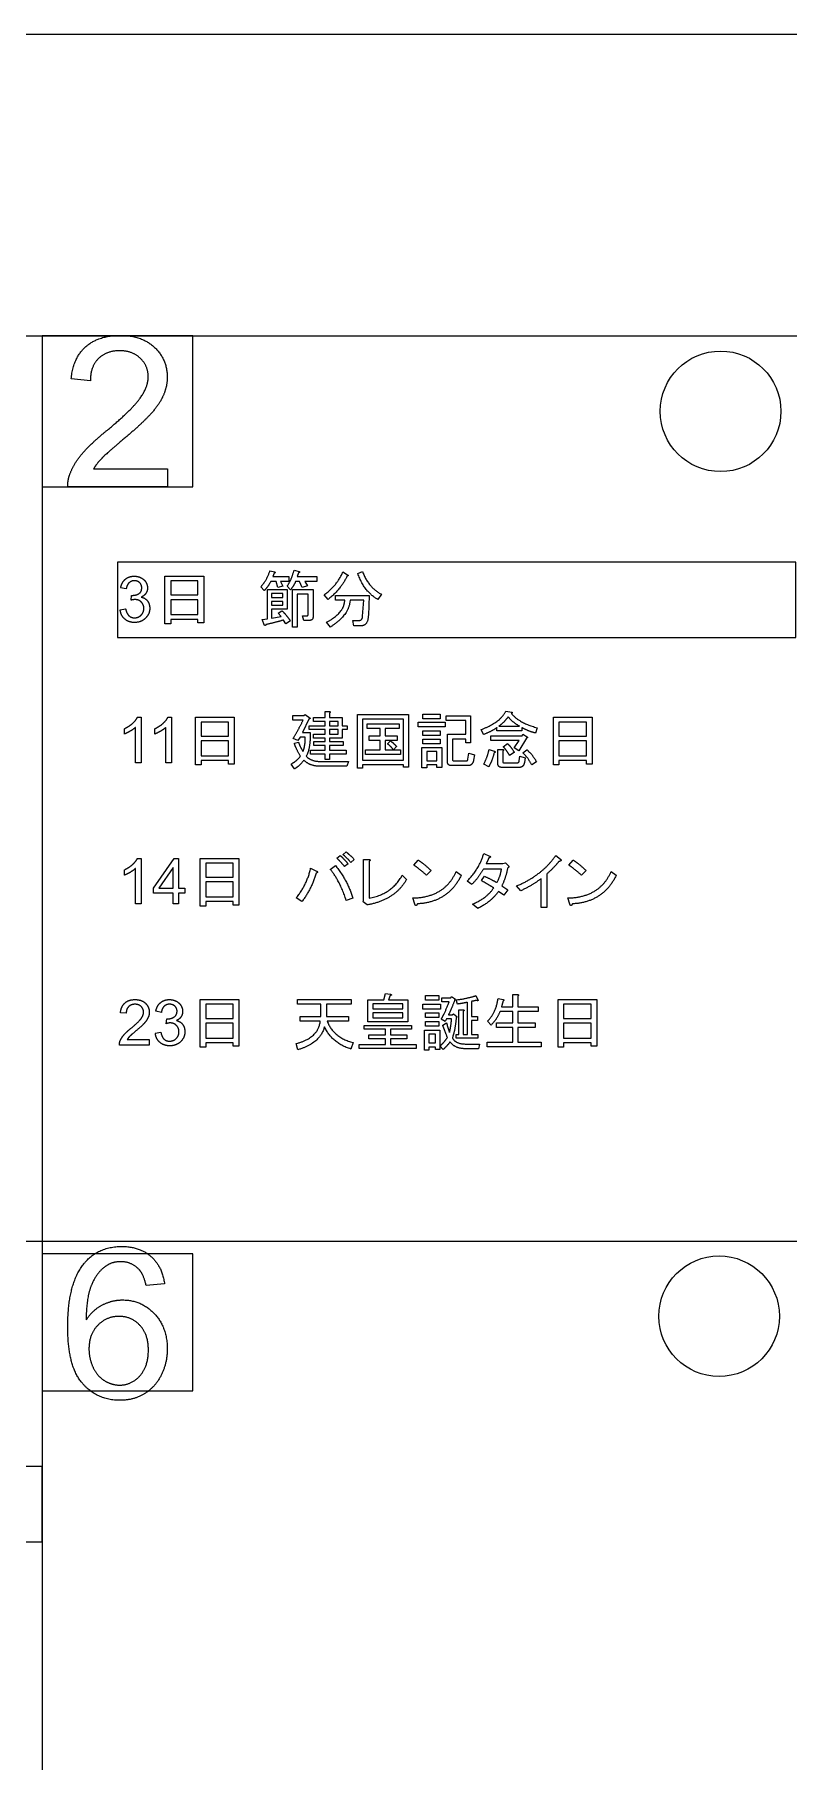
# Model space of a CAD drawing. Header units: millimetres. Extents: x -150 to 160, y -25 to 200.
# Drawn here: x -80.5 to -30.5, y 85.4 to 200 of the extents above; entities that cross this region are included whole.
import ezdxf

# ---------------------------------------------------------------- set-up
doc = ezdxf.new("R2010")
doc.units = ezdxf.units.MM
doc.layers.get('0').update_dxf_attribs({"linetype": 'CONTINUOUS'})

msp = doc.modelspace()

# ---------------------------------------------------------------- linework, layer by layer
for p, q in [((-80, 180), (-80, 0)), ((-76.8, 177.02), (-78.07, 177.15)), ((-76.59, 171.18), (-71.69, 171.18)), ((-71.69, 171.18), (-71.69, 170)), ((-71.69, 170), (-78.3, 170)), ((-71.85, 160.9), (-71.85, 164.06)), ((-71.85, 164.06), (-69.28, 164.06)), ((-69.28, 164.06), (-69.28, 160.97)), ((-64.89, 164.42), (-64.57, 164.34)), ((-64.61, 164.26), (-64.7, 164.03)), ((-64.7, 164.03), (-63.63, 164.03)), ((-63.63, 164.03), (-63.63, 163.72)), ((-63.29, 164.47), (-62.94, 164.37)), ((-62.99, 164.29), (-63.08, 164.03)), ((-63.08, 164.03), (-61.78, 164.03)), ((-61.78, 164.03), (-61.78, 163.72)), ((-60.05, 164.35), (-59.74, 164.16)), ((-59.06, 164.24), (-58.75, 164.37)), ((-74.42, 163.22), (-74.79, 163.28)), ((-74.1, 162.47), (-74.06, 162.79)), ((-69.66, 163.75), (-71.47, 163.75)), ((-71.47, 163.75), (-71.47, 162.82)), ((-71.47, 162.82), (-69.66, 162.82)), ((-69.66, 162.82), (-69.66, 163.75)), ((-65.27, 163.11), (-65.5, 163.36)), ((-65.06, 161.23), (-65.06, 163.18)), ((-65.06, 163.18), (-63.75, 163.18)), ((-64.48, 163.72), (-64.83, 163.72)), ((-64.03, 162.91), (-64.78, 162.91)), ((-64.78, 162.91), (-64.78, 162.65)), ((-64.37, 163.31), (-64.48, 163.72)), ((-64.03, 163.39), (-64.37, 163.31)), ((-63.63, 163.72), (-64.19, 163.72)), ((-64.19, 163.72), (-64.03, 163.39)), ((-64.03, 162.65), (-64.03, 162.91)), ((-63.52, 163.16), (-63.75, 163.4)), ((-63.75, 163.18), (-63.75, 161.87)), ((-63.4, 160.69), (-63.4, 163.18)), ((-63.4, 163.18), (-62.03, 163.18)), ((-62.93, 163.72), (-63.19, 163.72)), ((-62.36, 162.86), (-63.08, 162.86)), ((-63.08, 162.86), (-63.08, 160.69)), ((-62.75, 163.32), (-62.93, 163.72)), ((-62.39, 163.42), (-62.75, 163.32)), ((-61.78, 163.72), (-62.58, 163.72)), ((-62.58, 163.72), (-62.39, 163.42)), ((-62.36, 161.51), (-62.36, 162.86)), ((-62.03, 163.18), (-62.03, 161.36)), ((-61.03, 162.52), (-61.29, 162.83)), ((-60.54, 162.47), (-60.54, 162.78)), ((-60.54, 162.78), (-58.3, 162.78)), ((-58.3, 162.78), (-58.36, 161.46)), ((-57.49, 162.86), (-57.74, 162.52)), ((-74.82, 161.84), (-74.46, 161.89)), ((-69.66, 162.5), (-71.47, 162.5)), ((-71.47, 162.5), (-71.47, 161.51)), ((-69.66, 161.51), (-69.66, 162.5)), ((-64.78, 162.65), (-64.03, 162.65)), ((-64.03, 162.39), (-64.78, 162.39)), ((-64.78, 162.39), (-64.78, 162.13)), ((-64.78, 162.13), (-64.03, 162.13)), ((-63.75, 161.87), (-64.78, 161.87)), ((-64.78, 161.87), (-64.78, 161.28)), ((-64.34, 161.6), (-64.09, 161.77)), ((-64.14, 161.39), (-64.34, 161.6)), ((-64.03, 162.13), (-64.03, 162.39)), ((-59.92, 162.47), (-60.54, 162.47)), ((-59.95, 162.27), (-59.92, 162.47)), ((-59.57, 162.47), (-59.59, 162.34)), ((-58.67, 162.47), (-59.57, 162.47)), ((-58.74, 161.41), (-58.67, 162.47)), ((-71.47, 160.9), (-71.85, 160.9)), ((-71.47, 161.51), (-69.66, 161.51)), ((-69.66, 161.19), (-71.47, 161.19)), ((-71.47, 161.19), (-71.47, 160.9)), ((-69.66, 160.97), (-69.66, 161.19)), ((-69.28, 160.97), (-69.66, 160.97)), ((-65.4, 161.19), (-65.06, 161.23)), ((-65.25, 160.8), (-65.4, 161.19)), ((-64.78, 161.28), (-64.14, 161.39)), ((-63.83, 160.9), (-63.99, 161.15)), ((-63.53, 161.1), (-63.83, 160.9)), ((-63.08, 160.69), (-63.4, 160.69)), ((-62.65, 161.13), (-62.72, 161.44)), ((-62.72, 161.44), (-62.42, 161.44)), ((-62.26, 161.13), (-62.65, 161.13)), ((-60.88, 160.69), (-61.13, 161)), ((-59.33, 160.77), (-59.38, 161.13)), ((-59.38, 161.13), (-58.97, 161.13)), ((-58.84, 160.77), (-59.33, 160.77)), ((-73.68, 154.7), (-73.44, 154.7)), ((-73.44, 154.7), (-73.44, 151.68)), ((-71.66, 154.7), (-71.42, 154.7)), ((-71.42, 154.7), (-71.42, 151.68)), ((-69.83, 151.54), (-69.83, 154.7)), ((-69.83, 154.7), (-67.26, 154.7)), ((-67.26, 154.7), (-67.26, 151.6)), ((-63.36, 154.5), (-63.36, 154.81)), ((-63.36, 154.81), (-62.63, 154.81)), ((-62.63, 154.81), (-62.56, 154.89)), ((-62.56, 154.89), (-62.23, 154.65)), ((-61.22, 154.68), (-61.22, 155.09)), ((-61.22, 155.09), (-60.96, 155.09)), ((-60.94, 154.99), (-60.94, 154.68)), ((-59.08, 154.89), (-55.7, 154.89)), ((-59.08, 151.32), (-59.08, 154.89)), ((-55.7, 154.89), (-55.7, 151.39)), ((-54.75, 154.6), (-54.75, 154.91)), ((-54.75, 154.91), (-53.59, 154.91)), ((-53.59, 154.91), (-53.59, 154.6)), ((-53.2, 154.48), (-53.2, 154.79)), ((-53.2, 154.79), (-51.58, 154.79)), ((-51.58, 154.79), (-51.58, 153.01)), ((-49.24, 155.1), (-48.84, 155.04)), ((-46.09, 151.54), (-46.09, 154.7)), ((-46.09, 154.7), (-43.52, 154.7)), ((-43.52, 154.7), (-43.52, 151.6)), ((-74.54, 153.59), (-74.54, 153.94)), ((-73.81, 151.68), (-73.81, 154.03)), ((-72.52, 153.59), (-72.52, 153.94)), ((-71.79, 151.68), (-71.79, 154.03)), ((-67.64, 154.38), (-69.45, 154.38)), ((-69.45, 154.38), (-69.45, 153.45)), ((-67.64, 153.45), (-67.64, 154.38)), ((-62.69, 154.5), (-63.36, 154.5)), ((-62.3, 154.58), (-62.74, 153.68)), ((-62.74, 153.68), (-62.22, 153.68)), ((-62.28, 153.88), (-62.28, 154.14)), ((-62.28, 154.14), (-61.22, 154.14)), ((-61.22, 153.88), (-62.28, 153.88)), ((-62.22, 153.68), (-62.22, 153.43)), ((-61.99, 154.42), (-61.99, 154.68)), ((-61.99, 154.68), (-61.22, 154.68)), ((-61.22, 154.42), (-61.99, 154.42)), ((-61.99, 153.32), (-61.99, 153.58)), ((-61.99, 153.58), (-61.22, 153.58)), ((-61.22, 154.14), (-61.22, 154.42)), ((-61.22, 153.58), (-61.22, 153.88)), ((-60.94, 154.68), (-60.09, 154.68)), ((-60.37, 154.42), (-60.94, 154.42)), ((-60.94, 154.42), (-60.94, 154.14)), ((-60.94, 154.14), (-60.37, 154.14)), ((-60.37, 153.88), (-60.94, 153.88)), ((-60.94, 153.88), (-60.94, 153.58)), ((-60.94, 153.58), (-60.37, 153.58)), ((-60.37, 154.14), (-60.37, 154.42)), ((-60.37, 153.58), (-60.37, 153.88)), ((-60.09, 154.68), (-60.09, 154.14)), ((-60.09, 154.14), (-59.76, 154.14)), ((-59.76, 153.88), (-60.09, 153.88)), ((-60.09, 153.88), (-60.09, 153.32)), ((-59.76, 154.14), (-59.76, 153.88)), ((-56.03, 154.58), (-58.75, 154.58)), ((-58.75, 154.58), (-58.75, 151.85)), ((-58.45, 153.96), (-58.45, 154.27)), ((-58.45, 154.27), (-56.32, 154.27)), ((-57.57, 153.96), (-58.45, 153.96)), ((-57.57, 153.48), (-57.57, 153.96)), ((-56.32, 153.96), (-57.24, 153.96)), ((-57.24, 153.96), (-57.24, 153.48)), ((-56.32, 154.27), (-56.32, 153.96)), ((-56.03, 151.85), (-56.03, 154.58)), ((-55.05, 154.37), (-53.26, 154.37)), ((-55.05, 154.06), (-55.05, 154.37)), ((-53.26, 154.06), (-55.05, 154.06)), ((-53.59, 154.6), (-54.75, 154.6)), ((-54.75, 153.5), (-54.75, 153.81)), ((-54.75, 153.81), (-53.59, 153.81)), ((-53.59, 153.81), (-53.59, 153.5)), ((-53.26, 154.37), (-53.26, 154.06)), ((-51.9, 154.48), (-53.2, 154.48)), ((-53.12, 151.76), (-53.12, 153.57)), ((-53.12, 153.57), (-51.9, 153.57)), ((-51.9, 153.57), (-51.9, 154.48)), ((-50.73, 153.55), (-50.89, 153.88)), ((-49.83, 153.79), (-49.83, 154.02)), ((-48.19, 153.79), (-49.83, 153.79)), ((-49.71, 154.11), (-48.34, 154.11)), ((-48.19, 154.02), (-48.19, 153.79)), ((-48.16, 153.48), (-48.11, 153.57)), ((-48.11, 153.57), (-47.83, 153.4)), ((-47.17, 154.01), (-47.27, 153.65)), ((-43.9, 154.38), (-45.72, 154.38)), ((-45.72, 154.38), (-45.72, 153.45)), ((-43.9, 153.45), (-43.9, 154.38)), ((-69.45, 153.45), (-67.64, 153.45)), ((-67.64, 153.14), (-69.45, 153.14)), ((-69.45, 153.14), (-69.45, 152.14)), ((-67.64, 152.14), (-67.64, 153.14)), ((-63.04, 153.16), (-63.35, 153.29)), ((-63.27, 152.98), (-62.99, 153.04)), ((-62.89, 153.37), (-63.04, 153.16)), ((-62.55, 153.37), (-62.89, 153.37)), ((-62.55, 153.22), (-62.55, 153.37)), ((-62.19, 152.26), (-62.19, 152.52)), ((-62.19, 152.52), (-61.22, 152.52)), ((-61.22, 153.32), (-61.99, 153.32)), ((-61.97, 152.83), (-61.97, 153.09)), ((-61.97, 153.09), (-61.22, 153.09)), ((-61.22, 152.83), (-61.97, 152.83)), ((-61.22, 153.09), (-61.22, 153.32)), ((-61.22, 152.52), (-61.22, 152.83)), ((-60.09, 153.32), (-60.94, 153.32)), ((-60.94, 153.32), (-60.94, 153.09)), ((-60.94, 153.09), (-60.04, 153.09)), ((-60.04, 152.83), (-60.94, 152.83)), ((-60.94, 152.83), (-60.94, 152.52)), ((-60.94, 152.52), (-59.84, 152.52)), ((-60.04, 153.09), (-60.04, 152.83)), ((-59.84, 152.52), (-59.84, 152.26)), ((-58.55, 152.22), (-58.55, 152.53)), ((-58.55, 152.53), (-57.57, 152.53)), ((-58.31, 153.17), (-58.31, 153.48)), ((-58.31, 153.48), (-57.57, 153.48)), ((-57.57, 153.17), (-58.31, 153.17)), ((-57.57, 152.53), (-57.57, 153.17)), ((-57.24, 153.48), (-56.46, 153.48)), ((-56.46, 153.17), (-57.24, 153.17)), ((-57.24, 153.17), (-57.24, 152.53)), ((-57.24, 152.53), (-56.24, 152.53)), ((-57.09, 152.94), (-56.9, 153.14)), ((-56.49, 152.76), (-56.7, 152.55)), ((-56.46, 153.48), (-56.46, 153.17)), ((-56.24, 152.53), (-56.24, 152.22)), ((-54.82, 152.7), (-53.49, 152.7)), ((-54.82, 151.34), (-54.82, 152.7)), ((-53.59, 153.5), (-54.75, 153.5)), ((-54.75, 152.94), (-54.75, 153.25)), ((-54.75, 153.25), (-53.59, 153.25)), ((-53.59, 152.94), (-54.75, 152.94)), ((-54.49, 152.44), (-54.49, 151.81)), ((-53.82, 152.44), (-54.49, 152.44)), ((-53.82, 151.81), (-53.82, 152.44)), ((-53.59, 153.25), (-53.59, 152.94)), ((-53.49, 152.7), (-53.49, 151.37)), ((-51.9, 153.25), (-52.79, 153.25)), ((-52.79, 153.25), (-52.79, 151.93)), ((-51.9, 153.01), (-51.9, 153.25)), ((-51.58, 153.01), (-51.9, 153.01)), ((-50.35, 152.57), (-50.01, 152.45)), ((-50.23, 153.48), (-48.16, 153.48)), ((-50.23, 153.17), (-50.23, 153.48)), ((-48.35, 153.17), (-50.23, 153.17)), ((-49.78, 151.65), (-49.78, 152.57)), ((-49.78, 152.57), (-49.47, 152.57)), ((-49.45, 152.47), (-49.45, 151.78)), ((-49.42, 152.75), (-49.14, 152.96)), ((-48.68, 152.67), (-48.35, 153.17)), ((-48.38, 152.48), (-48.68, 152.67)), ((-47.88, 153.32), (-48.38, 152.48)), ((-48.12, 152.34), (-47.86, 152.55)), ((-45.72, 153.45), (-43.9, 153.45)), ((-43.9, 153.14), (-45.72, 153.14)), ((-45.72, 153.14), (-45.72, 152.14)), ((-43.9, 152.14), (-43.9, 153.14)), ((-73.44, 151.68), (-73.81, 151.68)), ((-71.42, 151.68), (-71.79, 151.68)), ((-69.45, 151.54), (-69.83, 151.54)), ((-69.45, 152.14), (-67.64, 152.14)), ((-67.64, 151.83), (-69.45, 151.83)), ((-69.45, 151.83), (-69.45, 151.54)), ((-67.64, 151.6), (-67.64, 151.83)), ((-67.26, 151.6), (-67.64, 151.6)), ((-63.27, 151.27), (-63.48, 151.6)), ((-61.22, 152.26), (-62.19, 152.26)), ((-59.78, 151.45), (-61.58, 151.45)), ((-61.45, 151.76), (-59.68, 151.76)), ((-61.22, 151.9), (-61.22, 152.26)), ((-60.94, 151.9), (-61.22, 151.9)), ((-59.84, 152.26), (-60.94, 152.26)), ((-60.94, 152.26), (-60.94, 151.9)), ((-59.68, 151.76), (-59.78, 151.45)), ((-58.75, 151.32), (-59.08, 151.32)), ((-58.75, 151.85), (-56.03, 151.85)), ((-56.03, 151.54), (-58.75, 151.54)), ((-58.75, 151.54), (-58.75, 151.32)), ((-56.24, 152.22), (-58.55, 152.22)), ((-56.03, 151.39), (-56.03, 151.54)), ((-55.7, 151.39), (-56.03, 151.39)), ((-54.49, 151.34), (-54.82, 151.34)), ((-54.49, 151.81), (-53.82, 151.81)), ((-53.82, 151.55), (-54.49, 151.55)), ((-54.49, 151.55), (-54.49, 151.34)), ((-53.82, 151.37), (-53.82, 151.55)), ((-53.49, 151.37), (-53.82, 151.37)), ((-51.76, 151.49), (-52.82, 151.49)), ((-52.67, 151.8), (-51.87, 151.8)), ((-51.76, 151.91), (-51.69, 152.32)), ((-51.69, 152.32), (-51.32, 152.21)), ((-51.32, 152.21), (-51.38, 151.85)), ((-50.38, 151.42), (-50.71, 151.58)), ((-48.38, 151.37), (-49.48, 151.37)), ((-49.37, 151.68), (-48.5, 151.68)), ((-48.68, 152.37), (-48.99, 152.16)), ((-48.35, 151.81), (-48.32, 152.11)), ((-48.32, 152.11), (-47.96, 152.01)), ((-47.96, 152.01), (-48.01, 151.7)), ((-47.21, 151.75), (-47.52, 151.54)), ((-45.72, 151.54), (-46.09, 151.54)), ((-45.72, 152.14), (-43.9, 152.14)), ((-43.9, 151.83), (-45.72, 151.83)), ((-45.72, 151.83), (-45.72, 151.54)), ((-43.9, 151.6), (-43.9, 151.83)), ((-43.52, 151.6), (-43.9, 151.6)), ((-60.45, 145.35), (-60.22, 145.53)), ((-60.04, 145.59), (-59.83, 145.77)), ((-50.71, 145.66), (-50.32, 145.49)), ((-45.93, 145.54), (-45.62, 145.28)), ((-74.54, 144.22), (-74.54, 144.58)), ((-73.81, 142.32), (-73.81, 144.67)), ((-73.68, 145.33), (-73.44, 145.33)), ((-73.44, 145.33), (-73.44, 142.32)), ((-72.62, 143.37), (-71.25, 145.32)), ((-71.31, 144.73), (-72.25, 143.37)), ((-71.31, 143.37), (-71.31, 144.73)), ((-71.25, 145.32), (-70.95, 145.32)), ((-70.95, 145.32), (-70.95, 143.37)), ((-69.52, 142.17), (-69.52, 145.33)), ((-69.52, 145.33), (-66.95, 145.33)), ((-67.33, 145.02), (-69.14, 145.02)), ((-69.14, 145.02), (-69.14, 144.09)), ((-67.33, 144.09), (-67.33, 145.02)), ((-66.95, 145.33), (-66.95, 142.24)), ((-62.19, 144.68), (-61.79, 144.5)), ((-60.89, 144.61), (-60.55, 144.87)), ((-59.7, 144.97), (-59.94, 144.79)), ((-59.3, 145.27), (-59.52, 145.07)), ((-58.68, 142.55), (-58.68, 145.27)), ((-58.68, 145.27), (-58.32, 145.27)), ((-58.31, 145.15), (-58.31, 142.7)), ((-55.34, 144.89), (-55.06, 145.23)), ((-54.2, 144.53), (-54.51, 144.22)), ((-52.54, 144.46), (-52.2, 144.22)), ((-49.53, 144.63), (-50.73, 144.63)), ((-50.55, 144.99), (-49.45, 144.99)), ((-49.45, 144.99), (-49.27, 145.05)), ((-49.27, 145.05), (-49.06, 144.84)), ((-45.06, 144.89), (-44.78, 145.23)), ((-43.92, 144.53), (-44.23, 144.22)), ((-42.26, 144.46), (-41.92, 144.22)), ((-72.62, 143.04), (-72.62, 143.37)), ((-72.25, 143.37), (-71.31, 143.37)), ((-70.95, 143.37), (-70.54, 143.37)), ((-70.54, 143.37), (-70.54, 143.04)), ((-69.14, 144.09), (-67.33, 144.09)), ((-67.33, 143.78), (-69.14, 143.78)), ((-69.14, 143.78), (-69.14, 142.78)), ((-67.33, 142.78), (-67.33, 143.78)), ((-56.11, 144.22), (-55.83, 143.94)), ((-51.5, 143.61), (-51.81, 143.82)), ((-50.86, 143.86), (-50.66, 144.15)), ((-49.51, 143.51), (-49.12, 143.25)), ((-49.12, 143.25), (-49.37, 142.89)), ((-48.25, 143.19), (-48.53, 143.51)), ((-46.91, 142.07), (-46.91, 143.99)), ((-46.53, 144.3), (-46.53, 142.07)), ((-73.44, 142.32), (-73.81, 142.32)), ((-71.31, 143.04), (-72.62, 143.04)), ((-71.31, 142.32), (-71.31, 143.04)), ((-70.95, 142.32), (-71.31, 142.32)), ((-70.54, 143.04), (-70.95, 143.04)), ((-70.95, 143.04), (-70.95, 142.32)), ((-69.14, 142.17), (-69.52, 142.17)), ((-69.14, 142.78), (-67.33, 142.78)), ((-67.33, 142.47), (-69.14, 142.47)), ((-69.14, 142.47), (-69.14, 142.17)), ((-67.33, 142.24), (-67.33, 142.47)), ((-66.95, 142.24), (-67.33, 142.24)), ((-62.77, 142.47), (-63.15, 142.71)), ((-59.39, 142.7), (-59.83, 142.55)), ((-58.71, 142.45), (-58.68, 142.55)), ((-58.45, 142.25), (-58.71, 142.45)), ((-55.28, 142.29), (-55.41, 142.71)), ((-51.09, 142.02), (-51.46, 142.3)), ((-49.37, 142.89), (-49.73, 143.15)), ((-45, 142.29), (-45.13, 142.71)), ((-46.53, 142.07), (-46.91, 142.07)), ((-57.34, 135.95), (-57.23, 136.38)), ((-57.23, 136.38), (-56.91, 136.33)), ((-69.52, 132.81), (-69.52, 135.97)), ((-69.52, 135.97), (-66.95, 135.97)), ((-67.33, 135.66), (-69.14, 135.66)), ((-69.14, 135.66), (-69.14, 134.72)), ((-67.33, 134.72), (-67.33, 135.66)), ((-66.95, 135.97), (-66.95, 132.87)), ((-63.05, 135.66), (-63.05, 135.97)), ((-63.05, 135.97), (-59.5, 135.97)), ((-61.51, 135.66), (-63.05, 135.66)), ((-61.51, 134.84), (-61.51, 135.66)), ((-59.5, 135.66), (-61.14, 135.66)), ((-61.14, 135.66), (-61.14, 134.84)), ((-59.5, 135.97), (-59.5, 135.66)), ((-58.39, 134.49), (-58.39, 135.95)), ((-58.39, 135.95), (-57.34, 135.95)), ((-56.08, 135.69), (-58.06, 135.69)), ((-58.06, 135.69), (-58.06, 135.36)), ((-58.06, 135.36), (-56.08, 135.36)), ((-56.91, 136.23), (-57.03, 135.95)), ((-57.03, 135.95), (-55.75, 135.95)), ((-56.08, 135.36), (-56.08, 135.69)), ((-55.75, 135.95), (-55.75, 134.49)), ((-54.75, 135.66), (-53.57, 135.66)), ((-54.75, 135.34), (-54.75, 135.66)), ((-53.57, 135.34), (-54.75, 135.34)), ((-54.57, 135.93), (-54.57, 136.24)), ((-54.57, 136.24), (-53.69, 136.24)), ((-53.69, 135.93), (-54.57, 135.93)), ((-53.69, 136.24), (-53.69, 135.93)), ((-53.57, 135.66), (-53.57, 135.34)), ((-53.48, 135.82), (-53.48, 136.08)), ((-53.48, 136.08), (-52.9, 136.08)), ((-53, 135.82), (-53.48, 135.82)), ((-52.9, 136.08), (-52.84, 136.18)), ((-52.84, 136.18), (-52.58, 136)), ((-52.58, 136), (-52.64, 135.92)), ((-52.44, 135.67), (-52.53, 135.95)), ((-52.35, 133.66), (-52.35, 135.3)), ((-52.35, 135.3), (-52.08, 135.3)), ((-51.79, 133.66), (-51.79, 135.79)), ((-51.51, 135.85), (-51.51, 134.85)), ((-51.23, 136.23), (-51.1, 135.95)), ((-49.76, 136.05), (-49.42, 135.97)), ((-49.53, 135.49), (-48.78, 135.49)), ((-48.78, 135.49), (-48.78, 136.31)), ((-48.78, 136.31), (-48.47, 136.31)), ((-48.45, 136.21), (-48.45, 135.49)), ((-48.45, 135.49), (-47.11, 135.49)), ((-47.11, 135.49), (-47.11, 135.18)), ((-45.78, 132.81), (-45.78, 135.97)), ((-45.78, 135.97), (-43.21, 135.97)), ((-43.59, 135.66), (-45.41, 135.66)), ((-45.41, 135.66), (-45.41, 134.72)), ((-43.59, 134.72), (-43.59, 135.66)), ((-43.21, 135.97), (-43.21, 132.87)), ((-74.42, 135.06), (-74.8, 135.1)), ((-72.09, 135.12), (-72.46, 135.19)), ((-71.77, 134.37), (-71.73, 134.7)), ((-69.14, 134.72), (-67.33, 134.72)), ((-67.33, 134.41), (-69.14, 134.41)), ((-69.14, 134.41), (-69.14, 133.41)), ((-67.33, 133.41), (-67.33, 134.41)), ((-62.89, 134.53), (-62.89, 134.84)), ((-62.89, 134.84), (-61.51, 134.84)), ((-61.55, 134.53), (-62.89, 134.53)), ((-61.14, 134.84), (-59.68, 134.84)), ((-59.68, 134.53), (-61.09, 134.53)), ((-59.68, 134.84), (-59.68, 134.53)), ((-58.65, 134), (-58.65, 134.26)), ((-58.65, 134.26), (-55.49, 134.26)), ((-55.75, 134.49), (-58.39, 134.49)), ((-58.06, 135.1), (-58.06, 134.76)), ((-56.08, 135.1), (-58.06, 135.1)), ((-58.06, 134.76), (-56.08, 134.76)), ((-56.08, 134.76), (-56.08, 135.1)), ((-55.49, 134.26), (-55.49, 134)), ((-54.57, 134.77), (-54.57, 135.08)), ((-54.57, 135.08), (-53.69, 135.08)), ((-53.69, 134.77), (-54.57, 134.77)), ((-54.57, 134.51), (-53.69, 134.51)), ((-54.57, 134.2), (-54.57, 134.51)), ((-53.69, 134.2), (-54.57, 134.2)), ((-53.69, 135.08), (-53.69, 134.77)), ((-53.69, 134.51), (-53.69, 134.2)), ((-53.26, 134.51), (-53.54, 134.66)), ((-53.43, 134.28), (-53.18, 134.43)), ((-53.17, 134.69), (-53.26, 134.51)), ((-52.84, 134.69), (-53.17, 134.69)), ((-53.05, 134.95), (-52.8, 134.95)), ((-52.8, 134.95), (-52.72, 135.03)), ((-52.72, 135.03), (-52.48, 134.82)), ((-52.48, 134.82), (-52.54, 134.76)), ((-52.07, 135.2), (-52.07, 133.66)), ((-51.51, 134.85), (-51.12, 134.85)), ((-51.12, 134.59), (-51.51, 134.59)), ((-51.51, 134.59), (-51.51, 133.66)), ((-51.12, 134.85), (-51.12, 134.59)), ((-50.22, 134.28), (-50.46, 134.54)), ((-49.87, 134.12), (-49.87, 134.43)), ((-49.87, 134.43), (-48.78, 134.43)), ((-48.78, 134.12), (-49.87, 134.12)), ((-48.78, 135.18), (-49.63, 135.18)), ((-48.78, 134.43), (-48.78, 135.18)), ((-48.78, 133.15), (-48.78, 134.12)), ((-47.11, 135.18), (-48.45, 135.18)), ((-48.45, 135.18), (-48.45, 134.43)), ((-48.45, 134.43), (-47.3, 134.43)), ((-47.3, 134.12), (-48.45, 134.12)), ((-48.45, 134.12), (-48.45, 133.15)), ((-47.3, 134.43), (-47.3, 134.12)), ((-45.41, 134.72), (-43.59, 134.72)), ((-43.59, 134.41), (-45.41, 134.41)), ((-45.41, 134.41), (-45.41, 133.41)), ((-43.59, 133.41), (-43.59, 134.41)), ((-72.89, 132.95), (-74.87, 132.95)), ((-74.36, 133.31), (-72.89, 133.31)), ((-72.89, 133.31), (-72.89, 132.95)), ((-72.49, 133.75), (-72.12, 133.8)), ((-69.14, 133.41), (-67.33, 133.41)), ((-67.33, 133.1), (-69.14, 133.1)), ((-69.14, 133.1), (-69.14, 132.81)), ((-67.33, 132.87), (-67.33, 133.1)), ((-63.04, 132.64), (-63.15, 133.05)), ((-59.37, 133.12), (-59.52, 132.69)), ((-58.96, 132.73), (-58.96, 132.99)), ((-58.96, 132.99), (-57.23, 132.99)), ((-57.23, 134), (-58.65, 134)), ((-58.34, 133.36), (-58.34, 133.63)), ((-58.34, 133.63), (-57.23, 133.63)), ((-57.23, 133.36), (-58.34, 133.36)), ((-57.23, 133.63), (-57.23, 134)), ((-57.23, 132.99), (-57.23, 133.36)), ((-55.49, 134), (-56.9, 134)), ((-56.9, 134), (-56.9, 133.63)), ((-56.9, 133.63), (-55.8, 133.63)), ((-55.8, 133.36), (-56.9, 133.36)), ((-56.9, 133.36), (-56.9, 132.99)), ((-56.9, 132.99), (-55.18, 132.99)), ((-55.8, 133.63), (-55.8, 133.36)), ((-55.18, 132.99), (-55.18, 132.73)), ((-54.64, 133.94), (-53.62, 133.94)), ((-54.64, 132.61), (-54.64, 133.94)), ((-54.36, 133.67), (-54.36, 133.09)), ((-53.9, 133.67), (-54.36, 133.67)), ((-54.36, 133.09), (-53.9, 133.09)), ((-53.9, 133.09), (-53.9, 133.67)), ((-53.62, 133.94), (-53.62, 132.66)), ((-52.54, 133.4), (-52.54, 133.66)), ((-52.54, 133.66), (-52.35, 133.66)), ((-51.09, 133.4), (-52.54, 133.4)), ((-52.07, 133.66), (-51.79, 133.66)), ((-51.9, 133.02), (-51, 133.02)), ((-51.51, 133.66), (-51.09, 133.66)), ((-51.09, 133.66), (-51.09, 133.4)), ((-51, 133.02), (-51.05, 132.71)), ((-50.48, 132.84), (-50.48, 133.15)), ((-50.48, 133.15), (-48.78, 133.15)), ((-48.45, 133.15), (-46.89, 133.15)), ((-46.89, 133.15), (-46.89, 132.84)), ((-45.41, 133.41), (-43.59, 133.41)), ((-43.59, 133.1), (-45.41, 133.1)), ((-45.41, 133.1), (-45.41, 132.81)), ((-43.59, 132.87), (-43.59, 133.1)), ((-69.14, 132.81), (-69.52, 132.81)), ((-66.95, 132.87), (-67.33, 132.87)), ((-55.18, 132.73), (-58.96, 132.73)), ((-54.36, 132.61), (-54.64, 132.61)), ((-53.9, 132.82), (-54.36, 132.82)), ((-54.36, 132.82), (-54.36, 132.61)), ((-53.9, 132.66), (-53.9, 132.82)), ((-53.62, 132.66), (-53.9, 132.66)), ((-53.39, 132.66), (-53.61, 132.89)), ((-51.05, 132.71), (-51.94, 132.71)), ((-46.89, 132.84), (-50.48, 132.84)), ((-45.41, 132.81), (-45.78, 132.81)), ((-43.21, 132.87), (-43.59, 132.87)), ((67.76, 119.92), (-130, 119.92)), ((-71.88, 117.1), (-73.1, 117))]:
    msp.add_line(p, q)
for points in [[(90, 200), (-150, 200), (-150, -20), (90, -20)], [(70, 0), (-130, 0), (-130, 180), (70, 180)], [(-80, 170), (-70, 170), (-70, 180), (-80, 180)], [(-75, 160), (-30, 160), (-30, 165), (-75, 165)], [(-80, 110), (-70, 110), (-70, 119.1), (-80, 119.1)], [(-125, 100), (-80, 100), (-80, 105), (-125, 105)]]:
    msp.add_lwpolyline(points, close=True)
for centre in [(-35, 175), (-35.1, 114.96)]:
    msp.add_circle(centre, 4)
for points in [[(-77.09, 179.3), (-76.24, 180.04), (-74.82, 180.04)], [(-74.82, 180.04), (-73.38, 180.04), (-72.54, 179.24)], [(-78.07, 177.15), (-77.94, 178.56), (-77.09, 179.3)], [(-74.85, 179.02), (-75.73, 179.02), (-76.27, 178.49)], [(-73.49, 178.52), (-74.01, 179.02), (-74.85, 179.02)], [(-72.54, 179.24), (-71.7, 178.44), (-71.7, 177.26)], [(-76.27, 178.49), (-76.8, 177.96), (-76.8, 177.02)], [(-72.96, 177.29), (-72.96, 178.02), (-73.49, 178.52)], [(-73.54, 175.82), (-72.96, 176.6), (-72.96, 177.29)], [(-71.7, 177.26), (-71.7, 176.66), (-71.95, 176.08)], [(-75.74, 173.7), (-74.11, 175.03), (-73.54, 175.82)], [(-71.95, 176.08), (-72.19, 175.5), (-72.76, 174.86)], [(-72.76, 174.86), (-73.33, 174.22), (-74.66, 173.1)], [(-77.35, 172.18), (-76.79, 172.84), (-75.74, 173.7)], [(-74.66, 173.1), (-75.76, 172.18), (-76.07, 171.85)], [(-78.15, 170.85), (-77.9, 171.53), (-77.35, 172.18)], [(-78.3, 170), (-78.31, 170.44), (-78.15, 170.85)], [(-76.07, 171.85), (-76.39, 171.51), (-76.59, 171.18)], [(-74.79, 163.28), (-74.72, 163.65), (-74.48, 163.86)], [(-74.48, 163.86), (-74.24, 164.06), (-73.88, 164.06)], [(-73.88, 164.06), (-73.64, 164.06), (-73.43, 163.95)], [(-73.43, 163.95), (-73.23, 163.85), (-73.12, 163.67)], [(-65.5, 163.36), (-65.11, 163.75), (-64.89, 164.42)], [(-64.57, 164.34), (-64.5, 164.27), (-64.61, 164.26)], [(-63.75, 163.4), (-63.44, 163.83), (-63.29, 164.47)], [(-62.94, 164.37), (-62.88, 164.3), (-62.99, 164.29)], [(-61.29, 162.83), (-60.44, 163.42), (-60.05, 164.35)], [(-59.77, 164.08), (-60.16, 163.22), (-61.03, 162.52)], [(-59.74, 164.16), (-59.64, 164.09), (-59.77, 164.08)], [(-57.74, 162.52), (-58.64, 163.04), (-59.06, 164.24)], [(-58.75, 164.37), (-58.36, 163.32), (-57.49, 162.86)], [(-74.23, 163.62), (-74.38, 163.49), (-74.42, 163.22)], [(-73.88, 163.76), (-74.09, 163.76), (-74.23, 163.62)], [(-74.06, 162.79), (-74.02, 162.79), (-74, 162.79)], [(-74, 162.79), (-73.76, 162.79), (-73.57, 162.91)], [(-73.52, 163.62), (-73.66, 163.76), (-73.88, 163.76)], [(-73.57, 162.91), (-73.39, 163.03), (-73.39, 163.29)], [(-73.39, 163.29), (-73.39, 163.49), (-73.52, 163.62)], [(-73.11, 162.93), (-73.22, 162.77), (-73.42, 162.67)], [(-73.12, 163.67), (-73.01, 163.48), (-73.01, 163.28)], [(-73.01, 163.28), (-73.01, 163.09), (-73.11, 162.93)], [(-64.83, 163.72), (-65.04, 163.32), (-65.27, 163.11)], [(-63.19, 163.72), (-63.27, 163.49), (-63.52, 163.16)], [(-74.53, 161.23), (-74.79, 161.46), (-74.82, 161.84)], [(-74.46, 161.89), (-74.39, 161.58), (-74.24, 161.44)], [(-73.84, 162.51), (-73.94, 162.51), (-74.1, 162.47)], [(-73.42, 162.34), (-73.58, 162.51), (-73.84, 162.51)], [(-73.43, 161.48), (-73.25, 161.66), (-73.25, 161.92)], [(-73.42, 162.67), (-73.15, 162.61), (-73.01, 162.42)], [(-73.25, 161.92), (-73.25, 162.18), (-73.42, 162.34)], [(-72.86, 161.93), (-72.86, 161.54), (-73.15, 161.27)], [(-73.01, 162.42), (-72.86, 162.22), (-72.86, 161.93)], [(-64.09, 161.77), (-63.78, 161.47), (-63.53, 161.1)], [(-61.13, 161), (-60.06, 161.6), (-59.95, 162.27)], [(-59.59, 162.34), (-59.7, 161.44), (-60.88, 160.69)], [(-73.87, 160.99), (-74.27, 160.99), (-74.53, 161.23)], [(-74.24, 161.44), (-74.09, 161.3), (-73.87, 161.3)], [(-73.87, 161.3), (-73.61, 161.3), (-73.43, 161.48)], [(-73.15, 161.27), (-73.43, 160.99), (-73.87, 160.99)], [(-65.15, 160.85), (-65.2, 160.75), (-65.25, 160.8)], [(-63.99, 161.15), (-64.47, 161), (-65.15, 160.85)], [(-62.42, 161.44), (-62.36, 161.44), (-62.36, 161.51)], [(-62.03, 161.36), (-62.03, 161.13), (-62.26, 161.13)], [(-58.97, 161.13), (-58.75, 161.13), (-58.74, 161.41)], [(-58.36, 161.46), (-58.39, 160.77), (-58.84, 160.77)], [(-74, 154.29), (-73.77, 154.5), (-73.68, 154.7)], [(-71.98, 154.29), (-71.75, 154.5), (-71.66, 154.7)], [(-60.96, 155.09), (-60.83, 155.07), (-60.94, 154.99)], [(-50.89, 153.88), (-49.63, 154.35), (-49.24, 155.1)], [(-49.09, 154.74), (-49.33, 154.37), (-49.71, 154.11)], [(-48.34, 154.11), (-48.78, 154.35), (-49.09, 154.74)], [(-48.84, 155.04), (-48.79, 154.97), (-48.88, 154.96)], [(-48.88, 154.96), (-48.34, 154.3), (-47.17, 154.01)], [(-74.54, 153.94), (-74.23, 154.09), (-74, 154.29)], [(-74.16, 153.78), (-74.37, 153.65), (-74.54, 153.59)], [(-73.81, 154.03), (-73.94, 153.9), (-74.16, 153.78)], [(-72.52, 153.94), (-72.21, 154.09), (-71.98, 154.29)], [(-72.14, 153.78), (-72.35, 153.65), (-72.52, 153.59)], [(-71.79, 154.03), (-71.92, 153.9), (-72.14, 153.78)], [(-63.35, 153.29), (-62.99, 153.89), (-62.69, 154.5)], [(-62.23, 154.65), (-62.2, 154.61), (-62.3, 154.58)], [(-49.83, 154.02), (-50.2, 153.75), (-50.73, 153.55)], [(-47.27, 153.65), (-47.76, 153.78), (-48.19, 154.02)], [(-62.86, 152.11), (-63.17, 152.63), (-63.27, 152.98)], [(-62.99, 153.04), (-62.91, 152.78), (-62.69, 152.42)], [(-62.69, 152.42), (-62.55, 152.83), (-62.55, 153.22)], [(-62.22, 153.43), (-62.22, 152.63), (-62.48, 152.11)], [(-56.7, 152.55), (-56.86, 152.76), (-57.09, 152.94)], [(-56.9, 153.14), (-56.68, 152.98), (-56.49, 152.76)], [(-50.71, 151.58), (-50.45, 152.09), (-50.35, 152.57)], [(-50.01, 152.45), (-49.87, 152.4), (-50.02, 152.34)], [(-49.47, 152.57), (-49.33, 152.55), (-49.45, 152.47)], [(-48.99, 152.16), (-49.19, 152.52), (-49.42, 152.75)], [(-49.14, 152.96), (-48.91, 152.75), (-48.68, 152.37)], [(-47.83, 153.4), (-47.76, 153.34), (-47.88, 153.32)], [(-47.86, 152.55), (-47.48, 152.24), (-47.21, 151.75)], [(-63.48, 151.6), (-63.14, 151.78), (-62.86, 152.11)], [(-62.64, 151.85), (-62.95, 151.45), (-63.27, 151.27)], [(-61.58, 151.45), (-62.23, 151.45), (-62.64, 151.85)], [(-62.48, 152.11), (-62.15, 151.76), (-61.45, 151.76)], [(-52.82, 151.49), (-53.12, 151.49), (-53.12, 151.76)], [(-52.79, 151.93), (-52.79, 151.8), (-52.67, 151.8)], [(-51.87, 151.8), (-51.77, 151.8), (-51.76, 151.91)], [(-51.38, 151.85), (-51.45, 151.49), (-51.76, 151.49)], [(-50.02, 152.34), (-50.15, 151.81), (-50.38, 151.42)], [(-49.48, 151.37), (-49.78, 151.37), (-49.78, 151.65)], [(-49.45, 151.78), (-49.45, 151.68), (-49.37, 151.68)], [(-48.5, 151.68), (-48.37, 151.68), (-48.35, 151.81)], [(-48.01, 151.7), (-48.06, 151.37), (-48.38, 151.37)], [(-47.52, 151.54), (-47.8, 152.06), (-48.12, 152.34)], [(-60.22, 145.53), (-59.98, 145.3), (-59.7, 144.97)], [(-59.52, 145.07), (-59.81, 145.4), (-60.04, 145.59)], [(-59.83, 145.77), (-59.62, 145.59), (-59.3, 145.27)], [(-51.81, 143.82), (-50.97, 144.69), (-50.71, 145.66)], [(-48.53, 143.51), (-46.81, 144.23), (-45.93, 145.54)], [(-74.54, 144.58), (-74.23, 144.72), (-74, 144.93)], [(-74.16, 144.41), (-74.37, 144.29), (-74.54, 144.22)], [(-73.81, 144.67), (-73.94, 144.54), (-74.16, 144.41)], [(-74, 144.93), (-73.77, 145.14), (-73.68, 145.33)], [(-63.15, 142.71), (-62.43, 143.58), (-62.19, 144.68)], [(-61.79, 144.5), (-61.66, 144.41), (-61.83, 144.35)], [(-59.83, 142.55), (-60.24, 143.84), (-60.89, 144.61)], [(-60.55, 144.87), (-59.73, 143.84), (-59.39, 142.7)], [(-59.94, 144.79), (-60.19, 145.12), (-60.45, 145.35)], [(-58.32, 145.27), (-58.17, 145.25), (-58.31, 145.15)], [(-55.41, 142.71), (-53.28, 142.76), (-52.54, 144.46)], [(-54.51, 144.22), (-54.95, 144.63), (-55.34, 144.89)], [(-55.06, 145.23), (-54.72, 145.02), (-54.2, 144.53)], [(-50.73, 144.63), (-51.04, 144.07), (-51.5, 143.61)], [(-50.38, 145.36), (-50.45, 145.17), (-50.55, 144.99)], [(-50.32, 145.49), (-50.19, 145.43), (-50.38, 145.36)], [(-49.83, 143.73), (-49.58, 144.23), (-49.53, 144.63)], [(-49.12, 144.71), (-49.25, 144.05), (-49.51, 143.51)], [(-49.06, 144.84), (-48.99, 144.76), (-49.12, 144.71)], [(-45.73, 145.13), (-46.04, 144.73), (-46.53, 144.3)], [(-45.62, 145.28), (-45.49, 145.18), (-45.73, 145.13)], [(-45.13, 142.71), (-43, 142.76), (-42.26, 144.46)], [(-44.23, 144.22), (-44.67, 144.63), (-45.06, 144.89)], [(-44.78, 145.23), (-44.44, 145.02), (-43.92, 144.53)], [(-61.83, 144.35), (-62.12, 143.32), (-62.77, 142.47)], [(-55.83, 143.94), (-56.62, 142.56), (-58.45, 142.25)], [(-58.31, 142.7), (-56.8, 142.97), (-56.11, 144.22)], [(-52.2, 144.22), (-53.07, 142.42), (-55.11, 142.32)], [(-51.46, 142.3), (-50.48, 142.71), (-50.05, 143.38)], [(-50.05, 143.38), (-50.46, 143.64), (-50.86, 143.86)], [(-50.66, 144.15), (-50.15, 143.92), (-49.83, 143.73)], [(-46.91, 143.99), (-47.48, 143.55), (-48.25, 143.19)], [(-41.92, 144.22), (-42.79, 142.42), (-44.83, 142.32)], [(-55.11, 142.32), (-55.2, 142.11), (-55.28, 142.29)], [(-49.73, 143.15), (-50.2, 142.47), (-51.09, 142.02)], [(-44.83, 142.32), (-44.91, 142.11), (-45, 142.29)], [(-74.8, 135.1), (-74.76, 135.52), (-74.51, 135.74)], [(-74.51, 135.74), (-74.26, 135.97), (-73.83, 135.97)], [(-74.26, 135.5), (-74.42, 135.34), (-74.42, 135.06)], [(-73.84, 135.66), (-74.1, 135.66), (-74.26, 135.5)], [(-73.43, 135.51), (-73.59, 135.66), (-73.84, 135.66)], [(-73.83, 135.97), (-73.4, 135.97), (-73.15, 135.73)], [(-73.27, 135.14), (-73.27, 135.36), (-73.43, 135.51)], [(-73.15, 135.73), (-72.89, 135.49), (-72.89, 135.13)], [(-72.46, 135.19), (-72.39, 135.56), (-72.15, 135.76)], [(-72.15, 135.76), (-71.91, 135.97), (-71.55, 135.97)], [(-71.9, 135.53), (-72.05, 135.39), (-72.09, 135.12)], [(-71.55, 135.66), (-71.76, 135.66), (-71.9, 135.53)], [(-71.55, 135.97), (-71.31, 135.97), (-71.1, 135.86)], [(-71.19, 135.53), (-71.33, 135.66), (-71.55, 135.66)], [(-71.05, 135.2), (-71.05, 135.4), (-71.19, 135.53)], [(-71.1, 135.86), (-70.89, 135.76), (-70.79, 135.57)], [(-70.79, 135.57), (-70.68, 135.39), (-70.68, 135.19)], [(-56.91, 136.33), (-56.75, 136.28), (-56.91, 136.23)], [(-53.54, 134.66), (-53.28, 135.08), (-53, 135.82)], [(-52.64, 135.92), (-52.84, 135.38), (-53.05, 134.95)], [(-52.53, 135.95), (-51.74, 136.05), (-51.23, 136.23)], [(-51.79, 135.79), (-52.1, 135.72), (-52.44, 135.67)], [(-52.08, 135.3), (-51.95, 135.28), (-52.07, 135.2)], [(-51.2, 135.92), (-51.38, 135.87), (-51.51, 135.85)], [(-51.1, 135.95), (-51.05, 135.85), (-51.2, 135.92)], [(-50.46, 134.54), (-49.87, 135.12), (-49.76, 136.05)], [(-49.43, 135.87), (-49.45, 135.79), (-49.53, 135.49)], [(-49.42, 135.97), (-49.32, 135.93), (-49.43, 135.87)], [(-48.47, 136.31), (-48.34, 136.29), (-48.45, 136.21)], [(-74.59, 133.61), (-74.42, 133.81), (-74.11, 134.06)], [(-74.11, 134.06), (-73.62, 134.46), (-73.44, 134.7)], [(-73.21, 134.41), (-73.38, 134.22), (-73.78, 133.89)], [(-73.44, 134.7), (-73.27, 134.93), (-73.27, 135.14)], [(-72.97, 134.78), (-73.04, 134.61), (-73.21, 134.41)], [(-72.89, 135.13), (-72.89, 134.95), (-72.97, 134.78)], [(-71.51, 134.42), (-71.61, 134.42), (-71.77, 134.37)], [(-71.73, 134.7), (-71.69, 134.69), (-71.67, 134.69)], [(-71.67, 134.69), (-71.43, 134.69), (-71.24, 134.82)], [(-71.09, 134.25), (-71.25, 134.42), (-71.51, 134.42)], [(-71.24, 134.82), (-71.05, 134.94), (-71.05, 135.2)], [(-70.78, 134.83), (-70.88, 134.67), (-71.09, 134.58)], [(-71.09, 134.58), (-70.82, 134.52), (-70.68, 134.32)], [(-70.92, 133.83), (-70.92, 134.09), (-71.09, 134.25)], [(-70.68, 135.19), (-70.68, 134.99), (-70.78, 134.83)], [(-70.68, 134.32), (-70.53, 134.13), (-70.53, 133.84)], [(-63.15, 133.05), (-61.68, 133.43), (-61.55, 134.53)], [(-61.27, 134.17), (-61.56, 133.07), (-63.04, 132.64)], [(-59.52, 132.69), (-60.76, 133.07), (-61.27, 134.17)], [(-61.09, 134.53), (-60.66, 133.43), (-59.37, 133.12)], [(-53.12, 133.46), (-53.31, 133.94), (-53.43, 134.28)], [(-53.18, 134.43), (-53.08, 134.07), (-52.98, 133.79)], [(-52.98, 133.79), (-52.89, 134.13), (-52.84, 134.69)], [(-52.54, 134.76), (-52.59, 134), (-52.79, 133.43)], [(-49.63, 135.18), (-49.83, 134.67), (-50.22, 134.28)], [(-74.87, 132.95), (-74.88, 133.09), (-74.83, 133.21)], [(-74.83, 133.21), (-74.75, 133.41), (-74.59, 133.61)], [(-74.21, 133.51), (-74.3, 133.41), (-74.36, 133.31)], [(-73.78, 133.89), (-74.11, 133.61), (-74.21, 133.51)], [(-72.2, 133.14), (-72.46, 133.37), (-72.49, 133.75)], [(-71.54, 132.9), (-71.93, 132.9), (-72.2, 133.14)], [(-72.12, 133.8), (-72.06, 133.48), (-71.91, 133.34)], [(-71.91, 133.34), (-71.76, 133.21), (-71.54, 133.21)], [(-71.54, 133.21), (-71.28, 133.21), (-71.1, 133.39)], [(-70.82, 133.17), (-71.1, 132.9), (-71.54, 132.9)], [(-71.1, 133.39), (-70.92, 133.57), (-70.92, 133.83)], [(-70.53, 133.84), (-70.53, 133.45), (-70.82, 133.17)], [(-53.61, 132.89), (-53.31, 133.15), (-53.12, 133.46)], [(-52.95, 133.17), (-53.12, 132.91), (-53.39, 132.66)], [(-51.94, 132.71), (-52.62, 132.71), (-52.95, 133.17)], [(-52.79, 133.43), (-52.58, 133.02), (-51.9, 133.02)], [(-77.23, 118.44), (-76.3, 119.59), (-74.71, 119.59)], [(-74.71, 119.59), (-73.53, 119.59), (-72.78, 118.93)], [(-78.3, 114.23), (-78.3, 117.13), (-77.23, 118.44)], [(-75.82, 118.25), (-76.4, 117.83), (-76.73, 117.02)], [(-74.79, 118.58), (-75.38, 118.58), (-75.82, 118.25)], [(-73.56, 118.05), (-74.06, 118.58), (-74.79, 118.58)], [(-73.1, 117), (-73.26, 117.73), (-73.56, 118.05)], [(-72.78, 118.93), (-72.03, 118.27), (-71.88, 117.1)], [(-76.73, 117.02), (-77.07, 116.21), (-77.08, 114.71)], [(-76, 115.71), (-75.35, 116.04), (-74.65, 116.04)], [(-74.65, 116.04), (-73.42, 116.04), (-72.56, 115.13)], [(-77.08, 114.71), (-76.64, 115.38), (-76, 115.71)], [(-74.9, 114.95), (-75.73, 114.95), (-76.31, 114.35)], [(-73.51, 114.35), (-74.06, 114.95), (-74.9, 114.95)], [(-72.56, 115.13), (-71.7, 114.23), (-71.7, 112.8)], [(-77.33, 110.51), (-78.3, 111.64), (-78.3, 114.23)], [(-76.31, 114.35), (-76.89, 113.76), (-76.89, 112.79)], [(-72.95, 112.72), (-72.95, 113.76), (-73.51, 114.35)], [(-76.89, 112.79), (-76.89, 112.15), (-76.62, 111.57)], [(-73.51, 111.01), (-72.95, 111.64), (-72.95, 112.72)], [(-71.7, 112.8), (-71.7, 111.85), (-72.1, 111.05)], [(-76.62, 111.57), (-76.35, 110.99), (-75.87, 110.69)], [(-74.83, 109.38), (-76.36, 109.38), (-77.33, 110.51)], [(-75.87, 110.69), (-75.38, 110.39), (-74.85, 110.39)], [(-74.85, 110.39), (-74.07, 110.39), (-73.51, 111.01)], [(-72.1, 111.05), (-72.51, 110.24), (-73.22, 109.81)], [(-73.22, 109.81), (-73.93, 109.38), (-74.83, 109.38)]]:
    msp.add_open_spline(points, degree=2)

doc.saveas('drawing.dxf')
